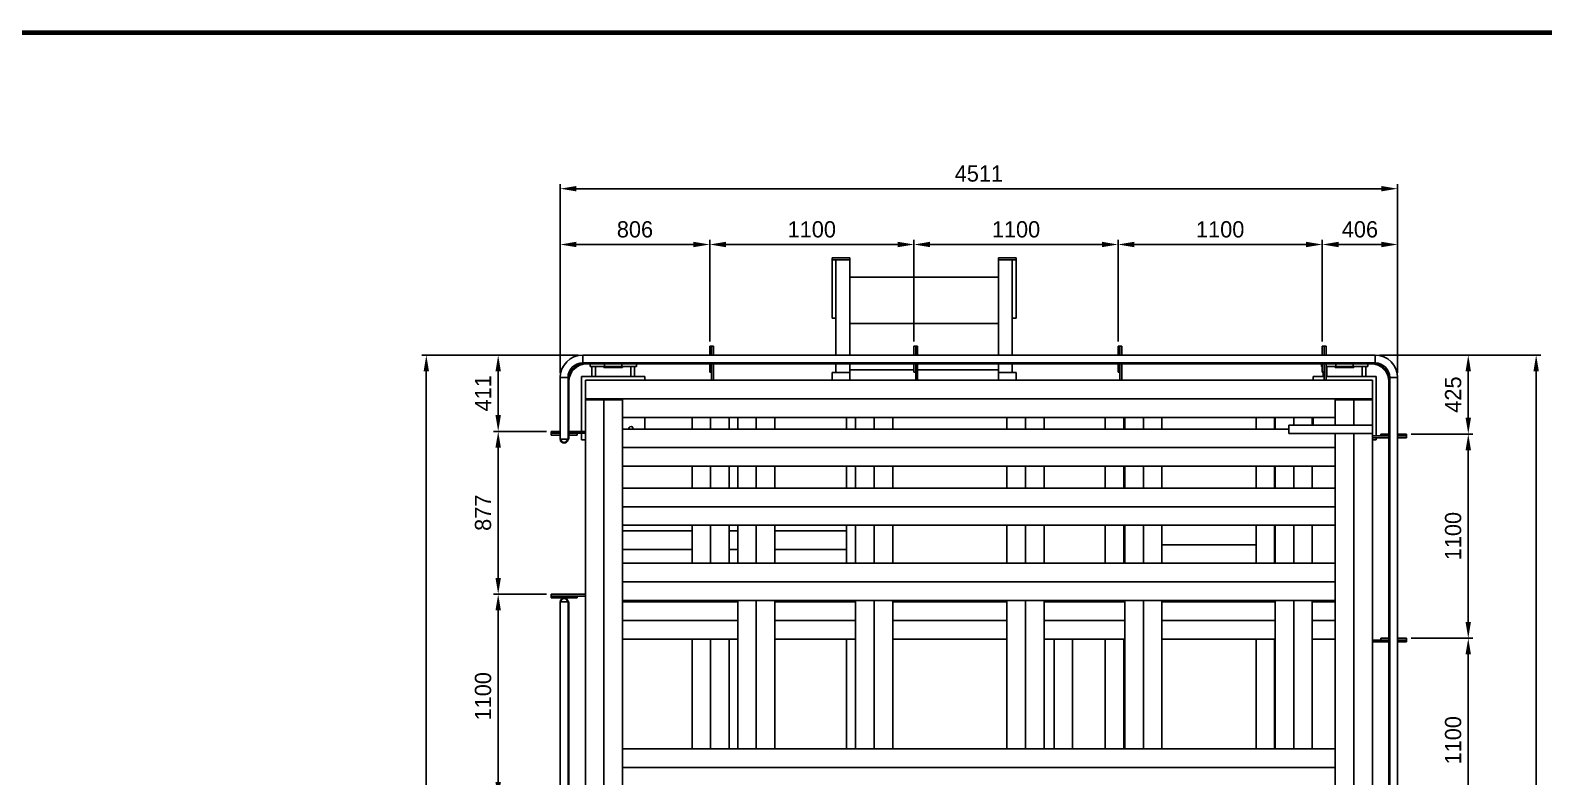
# Model space of a CAD drawing. Header units: millimetres. Extents: x 0 to 16187, y -20471 to 6290.
# Drawn here: x 1761 to 2087.1, y 2142.6 to 2303.5 of the extents above; entities that cross this region are included whole.
import ezdxf
from ezdxf.enums import TextEntityAlignment as Align

# ---------------------------------------------------------------- set-up
doc = ezdxf.new("R2010")
doc.units = ezdxf.units.MM
doc.header["$PDSIZE"] = -1
doc.layers.add('BORDER1', color=3, linetype='Continuous')
doc.layers.add('BORDER2', color=7, linetype='Continuous')
doc.styles.add('ROMANC', font='ROMANC', dxfattribs={"height": 5})
doc.styles.add('ROMANS', font='ROMANS.shx', dxfattribs={"width": 0.8})
doc.styles.add('ROMANT', font='ROMANT', dxfattribs={"height": 4})
doc.dimstyles.new('AM_ISO', dxfattribs={"dimtxt": 3.5, "dimasz": 3.5, "dimexe": 1, "dimexo": 1, "dimgap": 1.5, "dimtad": 1, "dimdsep": 46, "dimtxsty": 'Standard', "dimcen": 0, "dimclrd": 1, "dimclre": 1, "dimclrt": 1, "dimadec": 0, "dimazin": 2, "dimtp": 0.1, "dimtm": 0.1, "dimtfac": 0.71, "dimtdec": 3, "dimtmove": 0, "dimatfit": 3, "dimfxl": 1, "dimlwd": -1, "dimlwe": -1, "dimarcsym": 1})

# ---------------------------------------------------------------- blocks, each defined once
blk = doc.blocks.new('*U609')
at = {"layer": 'BORDER1', "color": 154, "true_color": 0x1859a9, "const_width": 1}
blk.add_lwpolyline([(1.81, 811), (1144, 811), (1144, 0), (0, 0), (0, 811)], close=True, dxfattribs=at)
at = {"layer": 'BORDER2', "flags": 8}
for tag, height, style, p in [('REV-A', 3.24, 'ROMANS', (986.93, 140.25)), ('RE-A', 8.06, 'ROMANT', (1084.63, 7.17))]:
    blk.add_attdef(tag, text='', height=height, dxfattribs=dict(at, style=style)).set_placement(p, align=Align.CENTER)
at = {"layer": 'BORDER2', "style": 'ROMANS', "width": 3.830216}
blk.add_attdef('DATE-A', text='', height=3.24, dxfattribs=at).set_placement((995.51, 140.25), (1008.51, 140.25), align=Align.FIT)
at = {"layer": 'BORDER2'}
for tag, height, style, p in [('DRN-A', 3.24, 'ROMANS', (1018.38, 140.25)), ('CHD-A', 3.24, 'ROMANS', (1032.35, 140.25)), ('APD-A', 3.24, 'ROMANS', (1046.64, 140.25)), ('CONS_CONT_VEND', 4.2, 'ROMANC', (1061.39, 72.83))]:
    blk.add_attdef(tag, text='', height=height, dxfattribs=dict(at, style=style)).set_placement(p, align=Align.CENTER)
at = {"layer": 'BORDER2', "style": 'ROMANS', "width": 0.8}
for tag, p, height in [('1:X', (997.23, 122.55), 3.5), ('LOC', (1042.74, 122.55), 3.5), ('PROJ_NO', (1118.64, 122.55), 3.5), ('CONS_DRG_NO', (1011, 63), 3)]:
    blk.add_attdef(tag, p, '', height=height, dxfattribs=at)
at = {"layer": 'BORDER2', "lineweight": 30, "width": 0.8, "flags": 104}
blk.add_attdef('COMMENTS-A', text='', height=2.2, dxfattribs=at).set_placement((1055.21, 142.07), align=Align.MIDDLE_LEFT)
at = {"layer": 'BORDER2', "style": 'ROMANS', "width": 0.8}
for tag, p in [('PROJECT_TITLE_1', (1061.07, 55.35)), ('PROJECT_TITLE_2', (1061.07, 49.3))]:
    blk.add_attdef(tag, text='', height=3.5, dxfattribs=at).set_placement(p, align=Align.MIDDLE)
at = {"layer": 'BORDER2', "style": 'ROMANT', "width": 0.8}
for tag, p in [('DRG_TITLE_1', (1061.07, 36.31)), ('DRG_TITLE_2', (1061.07, 28.31)), ('DRG_TITLE_3', (1061.07, 20.31))]:
    blk.add_attdef(tag, text='', height=5, dxfattribs=at).set_placement(p, align=Align.CENTER)
at = {"layer": 'BORDER2', "style": 'ROMANT'}
for tag, p in [('AR', (995, 7.17)), ('PA', (1011.74, 7.17)), ('DC', (1028.45, 7.17)), ('TS', (1120.84, 7.17))]:
    blk.add_attdef(tag, p, '', height=8.06, dxfattribs=at)
for tag, p in [('SRNO', (1074.7, 7.17)), ('SH', (1115.8, 7.18))]:
    blk.add_attdef(tag, text='', height=8.06, dxfattribs=at).set_placement(p, align=Align.RIGHT)
at = {"layer": 'BORDER2', "style": 'ROMANS', "flags": 2}
blk.add_attdef('TB_VERSION', text='', height=2, dxfattribs=at).set_placement((1, -1), align=Align.TOP_LEFT)
blk = doc.blocks.new('*D4749')
at = {"color": 1, "linetype": 'ByBlock'}
for p, q in [((1907.38, 2236.43), (1907.38, 2258.31)), ((1910.88, 2257.31), (1947.88, 2257.31)), ((1951.38, 2236.43), (1951.38, 2258.31))]:
    blk.add_line(p, q, dxfattribs=at)
at = {"color": 1}
for points in [[(1910.88, 2257.9), (1910.88, 2256.73), (1907.38, 2257.31)], [(1947.88, 2256.73), (1947.88, 2257.9), (1951.38, 2257.31)]]:
    blk.add_solid(points, dxfattribs=at)
at = {"layer": 'Defpoints', "color": 0}
for p in [(1951.38, 2257.31), (1907.38, 2235.43), (1951.38, 2235.43)]:
    blk.add_point(p, dxfattribs=at)
at = {"color": 1, "insert": (1929.38, 2260.56), "char_height": 3.5, "attachment_point": 5}
blk.add_mtext('1100', dxfattribs=at)
blk = doc.blocks.new('*D4750')
at = {"color": 1, "linetype": 'ByBlock'}
for p, q in [((1951.38, 2236.43), (1951.38, 2258.31)), ((1954.88, 2257.31), (1991.88, 2257.31)), ((1995.38, 2236.43), (1995.38, 2258.31))]:
    blk.add_line(p, q, dxfattribs=at)
at = {"color": 1}
for points in [[(1954.88, 2257.9), (1954.88, 2256.73), (1951.38, 2257.31)], [(1991.88, 2256.73), (1991.88, 2257.9), (1995.38, 2257.31)]]:
    blk.add_solid(points, dxfattribs=at)
at = {"layer": 'Defpoints', "color": 0}
for p in [(1995.38, 2257.31), (1951.38, 2235.43), (1995.38, 2235.43)]:
    blk.add_point(p, dxfattribs=at)
at = {"color": 1, "insert": (1973.38, 2260.56), "char_height": 3.5, "attachment_point": 5}
blk.add_mtext('1100', dxfattribs=at)
blk = doc.blocks.new('*D4751')
at = {"color": 1, "linetype": 'ByBlock'}
for p, q in [((1995.38, 2236.43), (1995.38, 2258.31)), ((1998.88, 2257.31), (2035.88, 2257.31)), ((2039.38, 2236.43), (2039.38, 2258.31))]:
    blk.add_line(p, q, dxfattribs=at)
at = {"color": 1}
for points in [[(1998.88, 2257.9), (1998.88, 2256.73), (1995.38, 2257.31)], [(2035.88, 2256.73), (2035.88, 2257.9), (2039.38, 2257.31)]]:
    blk.add_solid(points, dxfattribs=at)
at = {"layer": 'Defpoints', "color": 0}
for p in [(2039.38, 2257.31), (1995.38, 2235.43), (2039.38, 2235.43)]:
    blk.add_point(p, dxfattribs=at)
at = {"color": 1, "insert": (2017.38, 2260.56), "char_height": 3.5, "attachment_point": 5}
blk.add_mtext('1100', dxfattribs=at)
blk = doc.blocks.new('*D4752')
at = {"color": 1, "linetype": 'ByBlock'}
for p, q in [((2039.38, 2236.43), (2039.38, 2258.31)), ((2042.88, 2257.31), (2052.11, 2257.31)), ((2055.61, 2229.63), (2055.61, 2258.31))]:
    blk.add_line(p, q, dxfattribs=at)
at = {"color": 1}
for points in [[(2042.88, 2257.9), (2042.88, 2256.73), (2039.38, 2257.31)], [(2052.11, 2256.73), (2052.11, 2257.9), (2055.61, 2257.31)]]:
    blk.add_solid(points, dxfattribs=at)
at = {"layer": 'Defpoints', "color": 0}
for p in [(2055.61, 2257.31), (2039.38, 2235.43), (2055.61, 2228.63)]:
    blk.add_point(p, dxfattribs=at)
at = {"color": 1, "insert": (2047.49, 2260.56), "char_height": 3.5, "attachment_point": 5}
blk.add_mtext('406', dxfattribs=at)
blk = doc.blocks.new('*D4753')
at = {"color": 1, "linetype": 'ByBlock'}
for p, q in [((1875.16, 2229.63), (1875.16, 2258.31)), ((1878.66, 2257.31), (1903.88, 2257.31)), ((1907.38, 2236.43), (1907.38, 2258.31))]:
    blk.add_line(p, q, dxfattribs=at)
at = {"color": 1}
for points in [[(1878.66, 2257.9), (1878.66, 2256.73), (1875.16, 2257.31)], [(1903.88, 2256.73), (1903.88, 2257.9), (1907.38, 2257.31)]]:
    blk.add_solid(points, dxfattribs=at)
at = {"layer": 'Defpoints', "color": 0}
for p in [(1907.38, 2257.31), (1907.38, 2235.43), (1875.16, 2228.63)]:
    blk.add_point(p, dxfattribs=at)
at = {"color": 1, "insert": (1891.27, 2260.56), "char_height": 3.5, "attachment_point": 5}
blk.add_mtext('806', dxfattribs=at)
blk = doc.blocks.new('*D4754')
at = {"color": 1, "linetype": 'ByBlock'}
for p, q in [((1875.16, 2229.63), (1875.16, 2270.34)), ((2055.61, 2229.63), (2055.61, 2270.34)), ((1878.66, 2269.34), (2052.11, 2269.34))]:
    blk.add_line(p, q, dxfattribs=at)
at = {"color": 1}
for points in [[(1878.66, 2269.92), (1878.66, 2268.76), (1875.16, 2269.34)], [(2052.11, 2268.76), (2052.11, 2269.92), (2055.61, 2269.34)]]:
    blk.add_solid(points, dxfattribs=at)
at = {"layer": 'Defpoints', "color": 0}
for p in [(2055.61, 2269.34), (1875.16, 2228.63), (2055.61, 2228.63)]:
    blk.add_point(p, dxfattribs=at)
at = {"color": 1, "insert": (1965.38, 2272.59), "char_height": 3.5, "attachment_point": 5}
blk.add_mtext('4511', dxfattribs=at)
blk = doc.blocks.new('*D4755')
at = {"color": 1, "linetype": 'ByBlock'}
for p, q in [((1879, 2233.47), (1860.8, 2233.47)), ((1861.8, 2229.97), (1861.8, 2220.54)), ((1872.2, 2217.04), (1860.8, 2217.04))]:
    blk.add_line(p, q, dxfattribs=at)
at = {"color": 1}
for points in [[(1862.38, 2229.97), (1861.21, 2229.97), (1861.8, 2233.47)], [(1861.21, 2220.54), (1862.38, 2220.54), (1861.8, 2217.04)]]:
    blk.add_solid(points, dxfattribs=at)
at = {"layer": 'Defpoints', "color": 0}
for p in [(1880, 2233.47), (1861.8, 2217.04), (1873.2, 2217.04)]:
    blk.add_point(p, dxfattribs=at)
at = {"color": 1, "insert": (1858.55, 2225.26), "char_height": 3.5, "attachment_point": 5, "rotation": 90}
blk.add_mtext('411', dxfattribs=at)
blk = doc.blocks.new('*D4756')
at = {"color": 1, "linetype": 'ByBlock'}
for p, q in [((1872.2, 2217.04), (1860.8, 2217.04)), ((1861.8, 2213.54), (1861.8, 2185.45)), ((1872.2, 2181.95), (1860.8, 2181.95))]:
    blk.add_line(p, q, dxfattribs=at)
at = {"color": 1}
for points in [[(1862.38, 2213.54), (1861.21, 2213.54), (1861.8, 2217.04)], [(1861.21, 2185.45), (1862.38, 2185.45), (1861.8, 2181.95)]]:
    blk.add_solid(points, dxfattribs=at)
at = {"layer": 'Defpoints', "color": 0}
for p in [(1873.2, 2217.04), (1861.8, 2181.95), (1873.2, 2181.95)]:
    blk.add_point(p, dxfattribs=at)
at = {"color": 1, "insert": (1858.55, 2199.5), "char_height": 3.5, "attachment_point": 5, "rotation": 90}
blk.add_mtext('877', dxfattribs=at)
blk = doc.blocks.new('*D4757')
at = {"color": 1, "linetype": 'ByBlock'}
for p, q in [((1872.2, 2181.95), (1860.8, 2181.95)), ((1861.8, 2178.45), (1861.8, 2141.45)), ((1872.2, 2137.95), (1860.8, 2137.95))]:
    blk.add_line(p, q, dxfattribs=at)
at = {"color": 1}
for points in [[(1862.38, 2178.45), (1861.21, 2178.45), (1861.8, 2181.95)], [(1861.21, 2141.45), (1862.38, 2141.45), (1861.8, 2137.95)]]:
    blk.add_solid(points, dxfattribs=at)
at = {"layer": 'Defpoints', "color": 0}
for p in [(1873.2, 2181.95), (1861.8, 2137.95), (1873.2, 2137.95)]:
    blk.add_point(p, dxfattribs=at)
at = {"color": 1, "insert": (1858.55, 2159.95), "char_height": 3.5, "attachment_point": 5, "rotation": 90}
blk.add_mtext('1100', dxfattribs=at)
blk = doc.blocks.new('*D4768')
at = {"color": 1, "linetype": 'ByBlock'}
for p, q in [((1879, 2233.47), (1845.31, 2233.47)), ((1846.31, 1973.57), (1846.31, 2229.97)), ((1879, 1970.07), (1845.31, 1970.07))]:
    blk.add_line(p, q, dxfattribs=at)
at = {"color": 1}
for points in [[(1846.89, 2229.97), (1845.72, 2229.97), (1846.31, 2233.47)], [(1845.72, 1973.57), (1846.89, 1973.57), (1846.31, 1970.07)]]:
    blk.add_solid(points, dxfattribs=at)
at = {"layer": 'Defpoints', "color": 0}
for p in [(1846.31, 2233.47), (1880, 2233.47), (1880, 1970.07)]:
    blk.add_point(p, dxfattribs=at)
at = {"color": 1, "insert": (1843.06, 2101.77), "char_height": 3.5, "attachment_point": 5, "rotation": 90}
blk.add_mtext('6585', dxfattribs=at)
blk = doc.blocks.new('*D4769')
at = {"color": 1, "linetype": 'ByBlock'}
for p, q in [((2051.76, 2233.47), (2071.84, 2233.47)), ((2070.84, 2229.97), (2070.84, 2219.97)), ((2058.56, 2216.47), (2071.84, 2216.47))]:
    blk.add_line(p, q, dxfattribs=at)
at = {"color": 1}
for points in [[(2071.42, 2229.97), (2070.25, 2229.97), (2070.84, 2233.47)], [(2070.25, 2219.97), (2071.42, 2219.97), (2070.84, 2216.47)]]:
    blk.add_solid(points, dxfattribs=at)
at = {"layer": 'Defpoints', "color": 0}
for p in [(2050.76, 2233.47), (2057.56, 2216.47), (2070.84, 2216.47)]:
    blk.add_point(p, dxfattribs=at)
at = {"color": 1, "insert": (2067.59, 2224.97), "char_height": 3.5, "attachment_point": 5, "rotation": 90}
blk.add_mtext('425', dxfattribs=at)
blk = doc.blocks.new('*D4770')
at = {"color": 1, "linetype": 'ByBlock'}
for p, q in [((2058.56, 2216.47), (2071.84, 2216.47)), ((2070.84, 2212.97), (2070.84, 2175.97)), ((2058.56, 2172.47), (2071.84, 2172.47))]:
    blk.add_line(p, q, dxfattribs=at)
at = {"color": 1}
for points in [[(2071.42, 2212.97), (2070.25, 2212.97), (2070.84, 2216.47)], [(2070.25, 2175.97), (2071.42, 2175.97), (2070.84, 2172.47)]]:
    blk.add_solid(points, dxfattribs=at)
at = {"layer": 'Defpoints', "color": 0}
for p in [(2057.56, 2216.47), (2057.56, 2172.47), (2070.84, 2172.47)]:
    blk.add_point(p, dxfattribs=at)
at = {"color": 1, "insert": (2067.59, 2194.47), "char_height": 3.5, "attachment_point": 5, "rotation": 90}
blk.add_mtext('1100', dxfattribs=at)
blk = doc.blocks.new('*D4771')
at = {"color": 1, "linetype": 'ByBlock'}
for p, q in [((2058.56, 2172.47), (2071.84, 2172.47)), ((2070.84, 2168.97), (2070.84, 2131.97)), ((2058.56, 2128.47), (2071.84, 2128.47))]:
    blk.add_line(p, q, dxfattribs=at)
at = {"color": 1}
for points in [[(2071.42, 2168.97), (2070.25, 2168.97), (2070.84, 2172.47)], [(2070.25, 2131.97), (2071.42, 2131.97), (2070.84, 2128.47)]]:
    blk.add_solid(points, dxfattribs=at)
at = {"layer": 'Defpoints', "color": 0}
for p in [(2057.56, 2172.47), (2057.56, 2128.47), (2070.84, 2128.47)]:
    blk.add_point(p, dxfattribs=at)
at = {"color": 1, "insert": (2067.59, 2150.47), "char_height": 3.5, "attachment_point": 5, "rotation": 90}
blk.add_mtext('1100', dxfattribs=at)
blk = doc.blocks.new('*D4776')
at = {"color": 1, "linetype": 'ByBlock'}
for p, q in [((2051.76, 2233.47), (2086.47, 2233.47)), ((2085.47, 2229.97), (2085.47, 1973.57)), ((2051.76, 1970.07), (2086.47, 1970.07))]:
    blk.add_line(p, q, dxfattribs=at)
at = {"color": 1}
for points in [[(2086.05, 2229.97), (2084.88, 2229.97), (2085.47, 2233.47)], [(2084.88, 1973.57), (2086.05, 1973.57), (2085.47, 1970.07)]]:
    blk.add_solid(points, dxfattribs=at)
at = {"layer": 'Defpoints', "color": 0}
for p in [(2050.76, 2233.47), (2050.76, 1970.07), (2085.47, 1970.07)]:
    blk.add_point(p, dxfattribs=at)
at = {"color": 1, "insert": (2082.22, 2101.77), "char_height": 3.5, "attachment_point": 5, "rotation": 90}
blk.add_mtext('6585', dxfattribs=at)

msp = doc.modelspace()

# ---------------------------------------------------------------- linework, layer by layer
at = {"color": 7, "linetype": 'Continuous', "lineweight": 25}
for p, q in [((1937.58237, 2254.42196), (1933.78237, 2254.42196)), ((1933.78237, 2254.42196), (1933.78237, 2254.02196)), ((1933.78237, 2254.02196), (1937.58237, 2254.02196)), ((1933.78237, 2254.02196), (1933.78237, 2241.42196)), ((1934.58237, 2254.02196), (1934.58237, 2233.47396)), ((1937.58237, 2254.02196), (1937.58237, 2254.42196)), ((1937.58237, 2254.02196), (1937.58237, 2233.47396)), ((1969.58237, 2254.42196), (1969.58237, 2254.02196)), ((1973.38237, 2254.42196), (1969.58237, 2254.42196)), ((1969.58237, 2254.02196), (1973.38237, 2254.02196)), ((1969.58237, 2233.47396), (1969.58237, 2254.02196)), ((1972.58237, 2233.47396), (1972.58237, 2254.02196)), ((1973.38237, 2254.02196), (1973.38237, 2254.42196)), ((1973.38237, 2254.02196), (1973.38237, 2241.42196)), ((1969.58237, 2250.28053), (1937.58237, 2250.28053)), ((1933.78237, 2241.42196), (1934.58237, 2241.42196)), ((1972.58237, 2241.42196), (1973.38237, 2241.42196)), ((1969.58237, 2240.28053), (1937.58237, 2240.28053)), ((1907.78237, 2235.42996), (1907.38237, 2235.42996)), ((1907.38237, 2235.42996), (1907.38237, 2233.47396)), ((1907.78237, 2235.42996), (1907.78237, 2233.47396)), ((1908.18237, 2235.42996), (1907.78237, 2235.42996)), ((1908.18237, 2235.42996), (1908.18237, 2233.47396)), ((1951.78237, 2235.42996), (1951.38237, 2235.42996)), ((1951.38237, 2235.42996), (1951.38237, 2233.47396)), ((1951.78237, 2235.42996), (1951.78237, 2233.47396)), ((1952.18237, 2235.42996), (1951.78237, 2235.42996)), ((1952.18237, 2235.42996), (1952.18237, 2233.47396)), ((1995.78237, 2235.42996), (1995.38237, 2235.42996)), ((1995.38237, 2235.42996), (1995.38237, 2233.47396)), ((1995.78237, 2235.42996), (1995.78237, 2233.47396)), ((1996.18237, 2235.42996), (1995.78237, 2235.42996)), ((1996.18237, 2235.42996), (1996.18237, 2233.47396)), ((2039.78237, 2235.42996), (2039.38237, 2235.42996)), ((2039.38237, 2235.42996), (2039.38237, 2233.47396)), ((2039.78237, 2235.42996), (2039.78237, 2233.47396)), ((2040.18237, 2235.42996), (2039.78237, 2235.42996)), ((2040.18237, 2235.42996), (2040.18237, 2233.47396)), ((2050.76237, 2233.47396), (1880.00237, 2233.47396)), ((1880.00237, 2233.47396), (1880.00237, 2232.62996)), ((1880.00237, 2232.62996), (1880.00237, 2231.78596)), ((1880.00237, 2231.78596), (2050.76237, 2231.78596)), ((1880.84637, 2231.58596), (2049.91837, 2231.58596)), ((1881.58237, 2231.02196), (1881.58237, 2231.58596)), ((1884.72195, 2231.02196), (1881.58237, 2231.02196)), ((1881.98237, 2231.02196), (1881.98237, 2228.84996)), ((1882.78237, 2231.02196), (1882.78237, 2228.84996)), ((1884.58237, 2231.02196), (1884.58237, 2230.78196)), ((1888.58237, 2230.78196), (1884.58237, 2230.78196)), ((1884.72195, 2231.02196), (1884.72195, 2231.58596)), ((1888.44279, 2231.02196), (1884.72195, 2231.02196)), ((1888.44279, 2231.02196), (1888.44279, 2231.58596)), ((1891.58237, 2231.02196), (1888.44279, 2231.02196)), ((1888.58237, 2230.78196), (1888.58237, 2231.02196)), ((1890.38237, 2231.02196), (1890.38237, 2228.84996)), ((1891.18237, 2231.02196), (1891.18237, 2228.84996)), ((1891.58237, 2231.02196), (1891.58237, 2231.58596)), ((1907.38237, 2231.58596), (1907.38237, 2229.82996)), ((1907.78237, 2231.58596), (1907.78237, 2229.82996)), ((1907.78237, 2231.58596), (1907.78237, 2228.04996)), ((1908.18237, 2231.58596), (1908.18237, 2228.04996)), ((1934.58237, 2231.58596), (1934.58237, 2229.70397)), ((1937.58237, 2231.58596), (1937.58237, 2229.70397)), ((1951.38237, 2231.58596), (1951.38237, 2229.82996)), ((1951.78237, 2231.58596), (1951.78237, 2229.82996)), ((1951.78237, 2231.58596), (1951.78237, 2228.04996)), ((1952.18237, 2231.58596), (1952.18237, 2228.04996)), ((1969.58237, 2229.70397), (1969.58237, 2231.58596)), ((1972.58237, 2229.70397), (1972.58237, 2231.58596)), ((1995.38237, 2231.58596), (1995.38237, 2229.82996)), ((1995.78237, 2231.58596), (1995.78237, 2229.82996)), ((1995.78237, 2231.58596), (1995.78237, 2228.04996)), ((1996.18237, 2231.58596), (1996.18237, 2228.04996)), ((2039.18237, 2231.02196), (2039.18237, 2231.58596)), ((2039.38237, 2231.02196), (2039.18237, 2231.02196)), ((2039.38237, 2231.58596), (2039.38237, 2229.82996)), ((2039.78237, 2231.58596), (2039.78237, 2229.82996)), ((2039.78237, 2231.58596), (2039.78237, 2228.04996)), ((2040.18237, 2231.58596), (2040.18237, 2228.04996)), ((2042.32195, 2231.02196), (2040.18237, 2231.02196)), ((2040.38237, 2231.02196), (2040.38237, 2228.84996)), ((2042.18237, 2231.02196), (2042.18237, 2230.78196)), ((2046.18237, 2230.78196), (2042.18237, 2230.78196)), ((2042.32195, 2231.02196), (2042.32195, 2231.58596)), ((2046.04279, 2231.02196), (2042.32195, 2231.02196)), ((2046.04279, 2231.02196), (2046.04279, 2231.58596)), ((2049.18237, 2231.02196), (2046.04279, 2231.02196)), ((2046.18237, 2230.78196), (2046.18237, 2231.02196)), ((2047.98237, 2231.02196), (2047.98237, 2228.84996)), ((2048.78237, 2231.02196), (2048.78237, 2228.84996)), ((2049.18237, 2231.02196), (2049.18237, 2231.58596)), ((2050.76237, 2233.47396), (2050.76237, 2232.62996)), ((2050.76237, 2232.62996), (2050.76237, 2231.78596)), ((1875.15837, 2228.62996), (1875.15837, 2215.37396)), ((1875.15837, 2228.62996), (1876.00237, 2228.62996)), ((1876.00237, 2228.62996), (1876.84637, 2228.62996)), ((1876.84637, 2215.37396), (1876.84637, 2228.62996)), ((1877.04637, 2215.37396), (1877.04637, 2227.78596)), ((1879.78237, 2217.03936), (1879.78237, 2228.84996)), ((1879.78237, 2228.84996), (1893.38237, 2228.84996)), ((1880.58237, 2228.04996), (1880.58237, 2224.04996)), ((2050.18237, 2228.04996), (1880.58237, 2228.04996)), ((1893.38237, 2228.84996), (1893.38237, 2228.04996)), ((1907.78237, 2229.82996), (1907.38237, 2229.82996)), ((1937.58237, 2229.70397), (1933.78237, 2229.70397)), ((1933.78237, 2228.10397), (1933.78237, 2229.70397)), ((1937.58237, 2228.10397), (1933.78237, 2228.10397)), ((1937.24237, 2228.10397), (1937.24237, 2228.04996)), ((1951.38237, 2230.28053), (1937.58237, 2230.28053)), ((1937.58237, 2228.10397), (1937.58237, 2229.70397)), ((1937.58237, 2228.10397), (1937.58237, 2228.04996)), ((1951.78237, 2229.82996), (1951.38237, 2229.82996)), ((1969.58237, 2230.28053), (1952.18237, 2230.28053)), ((1969.58237, 2228.10397), (1969.58237, 2229.70397)), ((1973.38237, 2229.70397), (1969.58237, 2229.70397)), ((1973.38237, 2228.10397), (1969.58237, 2228.10397)), ((1969.58237, 2228.04996), (1969.58237, 2228.10397)), ((1969.92237, 2228.04996), (1969.92237, 2228.10397)), ((1973.38237, 2228.10397), (1973.38237, 2229.70397)), ((1995.78237, 2229.82996), (1995.38237, 2229.82996)), ((2037.38237, 2228.04996), (2037.38237, 2228.84996)), ((2037.38237, 2228.84996), (2039.78237, 2228.84996)), ((2039.78237, 2229.82996), (2039.38237, 2229.82996)), ((2039.58237, 2229.82996), (2039.58237, 2228.84996)), ((2040.18237, 2228.84996), (2050.98237, 2228.84996)), ((2050.18237, 2228.04996), (2050.18237, 2224.04996)), ((2050.98237, 2228.84996), (2050.98237, 2216.06996)), ((2053.71837, 2227.78596), (2053.71837, 1975.75396)), ((2053.91837, 2228.62996), (2053.91837, 1974.90996)), ((2054.76237, 2228.62996), (2053.91837, 2228.62996)), ((2055.60637, 2228.62996), (2054.76237, 2228.62996)), ((2055.60637, 1974.90996), (2055.60637, 2228.62996)), ((2050.18237, 2224.04996), (1880.58237, 2224.04996)), ((1880.58237, 2224.04996), (1880.58237, 2223.86996)), ((1880.58237, 2223.86996), (1888.58237, 2223.86996)), ((1884.58237, 2223.86996), (1880.58237, 2223.86996)), ((1880.58237, 1979.66996), (1880.58237, 2223.86996)), ((1884.58237, 1979.66996), (1884.58237, 2223.86996)), ((1888.58237, 2223.86996), (1884.58237, 2223.86996)), ((1888.58237, 2223.86996), (1888.58237, 2220.04996)), ((1888.58237, 1979.66996), (1888.58237, 2223.86996)), ((2042.18237, 2223.86996), (2042.18237, 2220.04996)), ((2050.18237, 2223.86996), (2042.18237, 2223.86996)), ((2046.18237, 2223.86996), (2042.18237, 2223.86996)), ((2042.18237, 2218.40996), (2042.18237, 2223.86996)), ((2050.18237, 2223.86996), (2046.18237, 2223.86996)), ((2046.18237, 2218.40996), (2046.18237, 2223.86996)), ((2050.18237, 2223.86996), (2050.18237, 2224.04996)), ((2050.18237, 2218.40996), (2050.18237, 2223.86996)), ((2042.18237, 2220.04996), (1888.58237, 2220.04996)), ((1893.38237, 2220.04996), (1893.38237, 2217.52996)), ((1903.58237, 2217.52996), (1903.58237, 2220.04996)), ((1907.58237, 2217.52996), (1907.58237, 2220.04996)), ((1911.58237, 2217.52996), (1911.58237, 2220.04996)), ((1913.42237, 2217.52996), (1913.42237, 2220.04996)), ((1917.42237, 2220.04996), (1913.42237, 2220.04996)), ((1921.42237, 2220.04996), (1917.42237, 2220.04996)), ((1917.42237, 2217.52996), (1917.42237, 2220.04996)), ((1921.42237, 2217.52996), (1921.42237, 2220.04996)), ((1936.86237, 2217.52996), (1936.86237, 2220.04996)), ((1938.82237, 2217.52996), (1938.82237, 2220.04996)), ((1942.82237, 2220.04996), (1938.82237, 2220.04996)), ((1946.82237, 2220.04996), (1942.82237, 2220.04996)), ((1942.82237, 2217.52996), (1942.82237, 2220.04996)), ((1946.82237, 2217.52996), (1946.82237, 2220.04996)), ((1971.42237, 2217.52996), (1971.42237, 2220.04996)), ((1975.42237, 2220.04996), (1971.42237, 2220.04996)), ((1979.42237, 2220.04996), (1975.42237, 2220.04996)), ((1975.42237, 2217.52996), (1975.42237, 2220.04996)), ((1979.42237, 2217.52996), (1979.42237, 2220.04996)), ((1992.62237, 2217.52996), (1992.62237, 2220.04996)), ((1996.62237, 2217.52996), (1996.62237, 2220.04996)), ((2000.82237, 2220.04996), (1996.82237, 2220.04996)), ((1996.82237, 2217.52996), (1996.82237, 2220.04996)), ((2004.82237, 2220.04996), (2000.82237, 2220.04996)), ((2000.82237, 2217.52996), (2000.82237, 2220.04996)), ((2004.82237, 2217.52996), (2004.82237, 2220.04996)), ((2025.10237, 2217.52996), (2025.10237, 2220.04996)), ((2029.10237, 2217.52996), (2029.10237, 2220.04996)), ((2029.22237, 2217.52996), (2029.22237, 2220.04996)), ((2033.22237, 2220.04996), (2029.22237, 2220.04996)), ((2032.18237, 2216.60996), (2032.18237, 2218.40996)), ((2032.18237, 2218.40996), (2050.18237, 2218.40996)), ((2037.22237, 2220.04996), (2033.22237, 2220.04996)), ((2033.22237, 2218.40996), (2033.22237, 2220.04996)), ((2037.22237, 2218.40996), (2037.22237, 2220.04996)), ((2037.38237, 2218.40996), (2037.38237, 2220.04996)), ((2050.18237, 2216.60996), (2050.18237, 2218.40996)), ((1873.20237, 2217.03936), (1873.20237, 2216.63936)), ((1873.20237, 2217.03936), (1875.15837, 2217.03936)), ((1873.20237, 2216.63936), (1875.15837, 2216.63936)), ((1873.20237, 2216.63936), (1873.20237, 2216.23936)), ((1873.20237, 2216.23936), (1875.15837, 2216.23936)), ((1875.15837, 2215.37396), (1876.00237, 2215.37396)), ((1876.00237, 2215.37396), (1876.84637, 2215.37396)), ((1876.84637, 2215.37396), (1877.04637, 2215.37396)), ((1877.04637, 2217.03936), (1880.58237, 2217.03936)), ((1877.04637, 2216.63936), (1878.80237, 2216.63936)), ((1877.04637, 2216.63936), (1880.58237, 2216.63936)), ((1877.04637, 2216.23936), (1878.80237, 2216.23936)), ((1878.80237, 2216.63936), (1878.80237, 2216.23936)), ((1879.78237, 2215.24996), (1879.78237, 2216.63936)), ((1880.58237, 2215.24996), (1879.78237, 2215.24996)), ((1888.58237, 2213.52996), (1888.58237, 2217.52996)), ((1888.58237, 2217.52996), (2032.18237, 2217.52996)), ((1913.42237, 2217.52996), (1917.42237, 2217.52996)), ((1917.42237, 2217.52996), (1921.42237, 2217.52996)), ((1938.82237, 2217.52996), (1942.82237, 2217.52996)), ((1942.82237, 2217.52996), (1946.82237, 2217.52996)), ((1971.42237, 2217.52996), (1975.42237, 2217.52996)), ((1975.42237, 2217.52996), (1979.42237, 2217.52996)), ((1996.82237, 2217.52996), (2000.82237, 2217.52996)), ((2000.82237, 2217.52996), (2004.82237, 2217.52996)), ((2029.22237, 2217.52996), (2032.18237, 2217.52996)), ((2032.18237, 2216.60996), (2050.18237, 2216.60996)), ((2042.18237, 2213.52996), (2042.18237, 2216.60996)), ((2042.18237, 1979.66996), (2042.18237, 2216.60996)), ((2046.18237, 1979.66996), (2046.18237, 2216.60996)), ((2050.18237, 1979.66996), (2050.18237, 2216.60996)), ((2053.71837, 2216.06996), (2050.18237, 2216.06996)), ((2053.71837, 2215.66996), (2050.18237, 2215.66996)), ((2050.98237, 2215.24996), (2050.18237, 2215.24996)), ((2050.98237, 2215.66996), (2050.98237, 2215.24996)), ((2053.71837, 2216.46996), (2051.96237, 2216.46996)), ((2051.96237, 2216.06996), (2051.96237, 2216.46996)), ((2053.71837, 2216.06996), (2051.96237, 2216.06996)), ((2057.56237, 2216.46996), (2055.60637, 2216.46996)), ((2057.56237, 2216.06996), (2055.60637, 2216.06996)), ((2057.56237, 2215.66996), (2055.60637, 2215.66996)), ((2057.56237, 2216.06996), (2057.56237, 2216.46996)), ((2057.56237, 2215.66996), (2057.56237, 2216.06996)), ((1888.58237, 2213.52996), (2042.18237, 2213.52996)), ((1888.58237, 2209.52996), (1888.58237, 2213.52996)), ((2042.18237, 2209.52996), (2042.18237, 2213.52996)), ((1888.58237, 2209.52996), (2042.18237, 2209.52996)), ((1903.58237, 2204.80996), (1903.58237, 2209.52996)), ((1907.58237, 2204.80996), (1907.58237, 2209.52996)), ((1911.58237, 2204.80996), (1911.58237, 2209.52996)), ((1913.42237, 2209.52996), (1917.42237, 2209.52996)), ((1913.42237, 2204.80996), (1913.42237, 2209.52996)), ((1917.42237, 2209.52996), (1921.42237, 2209.52996)), ((1917.42237, 2204.80996), (1917.42237, 2209.52996)), ((1921.42237, 2204.80996), (1921.42237, 2209.52996)), ((1936.86237, 2204.80996), (1936.86237, 2209.52996)), ((1938.82237, 2204.80996), (1938.82237, 2209.52996)), ((1938.82237, 2209.52996), (1942.82237, 2209.52996)), ((1942.82237, 2209.52996), (1946.82237, 2209.52996)), ((1942.82237, 2204.80996), (1942.82237, 2209.52996)), ((1946.82237, 2204.80996), (1946.82237, 2209.52996)), ((1971.42237, 2209.52996), (1975.42237, 2209.52996)), ((1971.42237, 2204.80996), (1971.42237, 2209.52996)), ((1975.42237, 2209.52996), (1979.42237, 2209.52996)), ((1975.42237, 2204.80996), (1975.42237, 2209.52996)), ((1979.42237, 2204.80996), (1979.42237, 2209.52996)), ((1992.62237, 2204.80996), (1992.62237, 2209.52996)), ((1996.62237, 2204.80996), (1996.62237, 2209.52996)), ((1996.82237, 2209.52996), (2000.82237, 2209.52996)), ((1996.82237, 2204.80996), (1996.82237, 2209.52996)), ((2000.82237, 2209.52996), (2004.82237, 2209.52996)), ((2000.82237, 2204.80996), (2000.82237, 2209.52996)), ((2004.82237, 2204.80996), (2004.82237, 2209.52996)), ((2025.10237, 2204.80996), (2025.10237, 2209.52996)), ((2029.10237, 2204.80996), (2029.10237, 2209.52996)), ((2029.22237, 2209.52996), (2033.22237, 2209.52996)), ((2029.22237, 2204.80996), (2029.22237, 2209.52996)), ((2033.22237, 2209.52996), (2037.22237, 2209.52996)), ((2033.22237, 2204.80996), (2033.22237, 2209.52996)), ((2037.22237, 2204.80996), (2037.22237, 2209.52996)), ((1888.58237, 2200.80996), (1888.58237, 2204.80996)), ((1888.58237, 2204.80996), (2042.18237, 2204.80996)), ((1913.42237, 2204.80996), (1917.42237, 2204.80996)), ((1917.42237, 2204.80996), (1921.42237, 2204.80996)), ((1938.82237, 2204.80996), (1942.82237, 2204.80996)), ((1942.82237, 2204.80996), (1946.82237, 2204.80996)), ((1971.42237, 2204.80996), (1975.42237, 2204.80996)), ((1975.42237, 2204.80996), (1979.42237, 2204.80996)), ((1996.82237, 2204.80996), (2000.82237, 2204.80996)), ((2000.82237, 2204.80996), (2004.82237, 2204.80996)), ((2029.22237, 2204.80996), (2033.22237, 2204.80996)), ((2033.22237, 2204.80996), (2037.22237, 2204.80996)), ((2042.18237, 2200.80996), (2042.18237, 2204.80996)), ((1888.58237, 2200.80996), (2042.18237, 2200.80996)), ((1888.58237, 2196.80996), (1888.58237, 2200.80996)), ((2042.18237, 2196.80996), (2042.18237, 2200.80996)), ((1888.58237, 2196.80996), (2042.18237, 2196.80996)), ((1888.58237, 2195.56996), (1903.58237, 2195.56996)), ((1903.58237, 2188.60996), (1903.58237, 2196.80996)), ((1903.58237, 2191.56996), (1903.58237, 2195.56996)), ((1907.58237, 2188.60996), (1907.58237, 2196.80996)), ((1911.58237, 2188.60996), (1911.58237, 2196.80996)), ((1911.58237, 2195.56996), (1913.42237, 2195.56996)), ((1911.58237, 2191.56996), (1911.58237, 2195.56996)), ((1913.42237, 2196.80996), (1917.42237, 2196.80996)), ((1913.42237, 2188.60996), (1913.42237, 2196.80996)), ((1917.42237, 2196.80996), (1921.42237, 2196.80996)), ((1917.42237, 2188.60996), (1917.42237, 2196.80996)), ((1921.42237, 2188.60996), (1921.42237, 2196.80996)), ((1921.42237, 2195.56996), (1936.86237, 2195.56996)), ((1936.86237, 2188.60996), (1936.86237, 2196.80996)), ((1936.86237, 2191.56996), (1936.86237, 2195.56996)), ((1938.82237, 2188.60996), (1938.82237, 2196.80996)), ((1938.82237, 2196.80996), (1942.82237, 2196.80996)), ((1942.82237, 2196.80996), (1946.82237, 2196.80996)), ((1942.82237, 2188.60996), (1942.82237, 2196.80996)), ((1946.82237, 2188.60996), (1946.82237, 2196.80996)), ((1971.42237, 2188.60996), (1971.42237, 2196.80996)), ((1971.42237, 2196.80996), (1975.42237, 2196.80996)), ((1975.42237, 2196.80996), (1979.42237, 2196.80996)), ((1975.42237, 2188.60996), (1975.42237, 2196.80996)), ((1979.42237, 2188.60996), (1979.42237, 2196.80996)), ((1992.62237, 2188.60996), (1992.62237, 2196.80996)), ((1996.62237, 2188.60996), (1996.62237, 2196.80996)), ((1996.82237, 2196.80996), (2000.82237, 2196.80996)), ((1996.82237, 2188.60996), (1996.82237, 2196.80996)), ((2000.82237, 2196.80996), (2004.82237, 2196.80996)), ((2000.82237, 2188.60996), (2000.82237, 2196.80996)), ((2004.82237, 2188.60996), (2004.82237, 2196.80996)), ((2025.10237, 2188.60996), (2025.10237, 2196.80996)), ((2029.10237, 2188.60996), (2029.10237, 2196.80996)), ((2029.22237, 2196.80996), (2033.22237, 2196.80996)), ((2029.22237, 2188.60996), (2029.22237, 2196.80996)), ((2033.22237, 2196.80996), (2037.22237, 2196.80996)), ((2033.22237, 2188.60996), (2033.22237, 2196.80996)), ((2037.22237, 2188.60996), (2037.22237, 2196.80996)), ((2004.82237, 2192.60996), (2025.10237, 2192.60996)), ((2025.10237, 2188.60996), (2025.10237, 2192.60996)), ((1888.58237, 2191.56996), (1903.58237, 2191.56996)), ((1888.58237, 2188.60996), (2042.18237, 2188.60996)), ((1888.58237, 2184.60996), (1888.58237, 2188.60996)), ((1903.58237, 2188.60996), (1903.58237, 2191.56996)), ((1911.58237, 2191.56996), (1913.42237, 2191.56996)), ((1911.58237, 2188.60996), (1911.58237, 2191.56996)), ((1913.42237, 2188.60996), (1917.42237, 2188.60996)), ((1917.42237, 2188.60996), (1921.42237, 2188.60996)), ((1921.42237, 2191.56996), (1936.86237, 2191.56996)), ((1936.86237, 2188.60996), (1936.86237, 2191.56996)), ((1938.82237, 2188.60996), (1942.82237, 2188.60996)), ((1942.82237, 2188.60996), (1946.82237, 2188.60996)), ((1971.42237, 2188.60996), (1975.42237, 2188.60996)), ((1975.42237, 2188.60996), (1979.42237, 2188.60996)), ((1996.82237, 2188.60996), (2000.82237, 2188.60996)), ((2000.82237, 2188.60996), (2004.82237, 2188.60996)), ((2029.22237, 2188.60996), (2033.22237, 2188.60996)), ((2033.22237, 2188.60996), (2037.22237, 2188.60996)), ((2042.18237, 2184.60996), (2042.18237, 2188.60996)), ((1873.20237, 2181.95136), (1873.20237, 2181.55136)), ((1873.20237, 2181.95136), (1880.58237, 2181.95136)), ((1888.58237, 2184.60996), (2042.18237, 2184.60996)), ((1888.58237, 2180.60996), (1888.58237, 2184.60996)), ((2042.18237, 2180.60996), (2042.18237, 2184.60996)), ((1873.20237, 2181.55136), (1878.80237, 2181.55136)), ((1873.20237, 2181.55136), (1873.20237, 2181.15136)), ((1873.20237, 2181.55136), (1880.58237, 2181.55136)), ((1873.20237, 2181.15136), (1878.80237, 2181.15136)), ((1875.15837, 2180.28596), (1875.15837, 1974.90996)), ((1875.15837, 2180.28596), (1876.00237, 2180.28596)), ((1876.00237, 2180.28596), (1876.84637, 2180.28596)), ((1876.84637, 1974.90996), (1876.84637, 2180.28596)), ((1877.04637, 2180.28596), (1876.84637, 2180.28596)), ((1877.04637, 1975.75396), (1877.04637, 2180.28596)), ((1878.80237, 2181.55136), (1878.80237, 2181.15136)), ((1888.58237, 2180.60996), (2042.18237, 2180.60996)), ((1888.58237, 2180.28996), (1913.42237, 2180.28996)), ((1903.58237, 2180.28996), (1903.58237, 2180.60996)), ((1903.58237, 2180.28996), (1907.58237, 2180.28996)), ((1907.58237, 2180.28996), (1907.58237, 2180.60996)), ((1907.58237, 2180.28996), (1911.58237, 2180.28996)), ((1911.58237, 2180.28996), (1911.58237, 2180.60996)), ((1913.42237, 2180.60996), (1917.42237, 2180.60996)), ((1913.42237, 2148.60996), (1913.42237, 2180.60996)), ((1917.42237, 2148.60996), (1917.42237, 2180.60996)), ((1917.42237, 2180.60996), (1921.42237, 2180.60996)), ((1921.42237, 2148.60996), (1921.42237, 2180.60996)), ((1921.42237, 2180.28996), (1938.82237, 2180.28996)), ((1936.86237, 2180.28996), (1936.86237, 2180.60996)), ((1936.86237, 2180.28996), (1938.82237, 2180.28996)), ((1938.82237, 2180.60996), (1942.82237, 2180.60996)), ((1938.82237, 2148.60996), (1938.82237, 2180.60996)), ((1942.82237, 2148.60996), (1942.82237, 2180.60996)), ((1942.82237, 2180.60996), (1946.82237, 2180.60996)), ((1946.82237, 2148.60996), (1946.82237, 2180.60996)), ((1946.82237, 2180.28996), (1971.42237, 2180.28996)), ((1971.42237, 2180.60996), (1975.42237, 2180.60996)), ((1971.42237, 2148.60996), (1971.42237, 2180.60996)), ((1975.42237, 2180.60996), (1979.42237, 2180.60996)), ((1975.42237, 2148.60996), (1975.42237, 2180.60996)), ((1979.42237, 2148.60996), (1979.42237, 2180.60996)), ((1979.42237, 2180.28996), (1996.82237, 2180.28996)), ((1992.62237, 2180.28996), (1992.62237, 2180.60996)), ((1992.62237, 2180.28996), (1996.62237, 2180.28996)), ((1996.62237, 2180.28996), (1996.62237, 2180.60996)), ((1996.62237, 2180.28996), (1996.82237, 2180.28996)), ((1996.82237, 2148.60996), (1996.82237, 2180.60996)), ((1996.82237, 2180.60996), (2000.82237, 2180.60996)), ((2000.82237, 2180.60996), (2004.82237, 2180.60996)), ((2000.82237, 2148.60996), (2000.82237, 2180.60996)), ((2004.82237, 2148.60996), (2004.82237, 2180.60996)), ((2004.82237, 2180.28996), (2029.22237, 2180.28996)), ((2025.10237, 2180.28996), (2025.10237, 2180.60996)), ((2025.10237, 2180.28996), (2029.10237, 2180.28996)), ((2029.10237, 2180.28996), (2029.10237, 2180.60996)), ((2029.10237, 2180.28996), (2029.22237, 2180.28996)), ((2029.22237, 2180.60996), (2033.22237, 2180.60996)), ((2029.22237, 2148.60996), (2029.22237, 2180.60996)), ((2033.22237, 2180.60996), (2037.22237, 2180.60996)), ((2033.22237, 2148.60996), (2033.22237, 2180.60996)), ((2037.22237, 2148.60996), (2037.22237, 2180.60996)), ((2037.22237, 2180.28996), (2042.18237, 2180.28996)), ((1888.58237, 2176.28996), (1913.42237, 2176.28996)), ((1921.42237, 2176.28996), (1938.82237, 2176.28996)), ((1946.82237, 2176.28996), (1971.42237, 2176.28996)), ((1979.42237, 2176.28996), (1996.82237, 2176.28996)), ((2004.82237, 2176.28996), (2029.22237, 2176.28996)), ((2037.22237, 2176.28996), (2042.18237, 2176.28996)), ((1888.58237, 2172.28996), (1913.42237, 2172.28996)), ((1903.58237, 2172.28996), (1907.58237, 2172.28996)), ((1903.58237, 2148.60996), (1903.58237, 2172.28996)), ((1907.58237, 2172.28996), (1911.58237, 2172.28996)), ((1907.58237, 2148.60996), (1907.58237, 2172.28996)), ((1911.58237, 2148.60996), (1911.58237, 2172.28996)), ((1921.42237, 2172.28996), (1938.82237, 2172.28996)), ((1936.86237, 2148.60996), (1936.86237, 2172.28996)), ((1936.86237, 2172.28996), (1938.82237, 2172.28996)), ((1946.82237, 2172.28996), (1971.42237, 2172.28996)), ((1979.42237, 2172.28996), (1981.58237, 2172.28996)), ((1979.42237, 2172.28996), (1996.82237, 2172.28996)), ((1981.58237, 2172.28996), (1985.58237, 2172.28996)), ((1981.58237, 2148.60996), (1981.58237, 2172.28996)), ((1985.58237, 2148.60996), (1985.58237, 2172.28996)), ((1992.62237, 2148.60996), (1992.62237, 2172.28996)), ((1992.62237, 2172.28996), (1996.62237, 2172.28996)), ((1996.62237, 2172.28996), (1996.82237, 2172.28996)), ((1996.62237, 2148.60996), (1996.62237, 2172.28996)), ((2004.82237, 2172.28996), (2029.22237, 2172.28996)), ((2025.10237, 2148.60996), (2025.10237, 2172.28996)), ((2025.10237, 2172.28996), (2029.10237, 2172.28996)), ((2029.10237, 2172.28996), (2029.22237, 2172.28996)), ((2029.10237, 2148.60996), (2029.10237, 2172.28996)), ((2037.22237, 2172.28996), (2042.18237, 2172.28996)), ((2053.71837, 2172.06996), (2050.18237, 2172.06996)), ((2051.96237, 2172.06996), (2051.96237, 2172.46996)), ((2053.71837, 2172.46996), (2051.96237, 2172.46996)), ((2053.71837, 2172.06996), (2051.96237, 2172.06996)), ((2057.56237, 2172.46996), (2055.60637, 2172.46996)), ((2057.56237, 2172.06996), (2055.60637, 2172.06996)), ((2057.56237, 2172.06996), (2057.56237, 2172.46996)), ((2057.56237, 2171.66996), (2057.56237, 2172.06996)), ((2053.71837, 2171.66996), (2050.18237, 2171.66996)), ((2057.56237, 2171.66996), (2055.60637, 2171.66996)), ((1888.58237, 2148.60996), (2042.18237, 2148.60996)), ((1888.58237, 2144.60996), (1888.58237, 2148.60996)), ((1913.42237, 2148.60996), (1917.42237, 2148.60996)), ((1917.42237, 2148.60996), (1921.42237, 2148.60996)), ((1938.82237, 2148.60996), (1942.82237, 2148.60996)), ((1942.82237, 2148.60996), (1946.82237, 2148.60996)), ((1971.42237, 2148.60996), (1975.42237, 2148.60996)), ((1975.42237, 2148.60996), (1979.42237, 2148.60996)), ((1996.82237, 2148.60996), (2000.82237, 2148.60996)), ((2000.82237, 2148.60996), (2004.82237, 2148.60996)), ((2029.22237, 2148.60996), (2033.22237, 2148.60996)), ((2033.22237, 2148.60996), (2037.22237, 2148.60996)), ((2042.18237, 2144.60996), (2042.18237, 2148.60996)), ((1888.58237, 2144.60996), (2042.18237, 2144.60996)), ((1888.58237, 2140.60996), (1888.58237, 2144.60996)), ((2042.18237, 2140.60996), (2042.18237, 2144.60996))]:
    msp.add_line(p, q, dxfattribs=at)
at = {"color": 7, "linetype": 'Continuous', "lineweight": 25, "flags": 128}
msp.add_lwpolyline([(1889.95905, 2217.52996), (1889.94944, 2217.5714), (1889.94237, 2217.64996)], dxfattribs=at)
at = {"color": 7, "linetype": 'Continuous', "lineweight": 25}
for centre, radius, start, end in [((1880.00237, 2228.62996), 4.844, 90, 180), ((1880.00237, 2228.62996), 3.156, 90, 180), ((1880.84637, 2227.78596), 4, 90, 180), ((1880.84637, 2227.78596), 3.8, 90, 180), ((2049.91837, 2227.78596), 4, 0, 90), ((2049.91837, 2227.78596), 3.8, 0, 90), ((2050.76237, 2228.62996), 4.844, 0, 90), ((2050.76237, 2228.62996), 3.156, 0, 90), ((1890.38237, 2217.64996), 0.44, 344.1733799, 180), ((1876.00237, 2215.37396), 0.844, 180, 326.8423804), ((1876.00237, 2215.37396), 0.7016, 180, 326.8423804), ((1876.00237, 2215.37396), 0.7016, 326.8423804, 0), ((1876.00237, 2215.37396), 0.844, 326.8423804, 0), ((1876.00237, 2180.28596), 0.844, 0, 180), ((1876.00237, 2180.28596), 0.7016, 0, 180)]:
    msp.add_arc(centre, radius, start, end, dxfattribs=at)

# ---------------------------------------------------------------- block references
at = {"layer": 'BORDER1'}
msp.add_blockref('*U609', (1464.83414, 1491.98256), dxfattribs=at)

# ---------------------------------------------------------------- dimensions: what is measured, and where the dimension line sits
for base, p1, p2, picture, middle in [((2055.60637, 2269.33879), (1875.15837, 2228.62996), (2055.60637, 2228.62996), '*D4754', (1965.38237, 2272.58879)), ((1907.38237, 2257.31423), (1875.15837, 2228.62996), (1907.38237, 2235.42996), '*D4753', (1891.27037, 2260.56423)), ((1951.38237, 2257.31423), (1907.38237, 2235.42996), (1951.38237, 2235.42996), '*D4749', (1929.38237, 2260.56423)), ((1995.38237, 2257.31423), (1951.38237, 2235.42996), (1995.38237, 2235.42996), '*D4750', (1973.38237, 2260.56423)), ((2039.38237, 2257.31423), (1995.38237, 2235.42996), (2039.38237, 2235.42996), '*D4751', (2017.38237, 2260.56423)), ((2055.60637, 2257.31423), (2039.38237, 2235.42996), (2055.60637, 2228.62996), '*D4752', (2047.49437, 2260.56423))]:
    dim = msp.add_linear_dim(base=base, p1=p1, p2=p2, dimstyle='AM_ISO', override={"dimtxt": 3.5, "dimdec": 0, "dimlfac": 25})
    dim.commit()
    dim.dimension.update_dxf_attribs({"geometry": picture, "text_midpoint": middle})
for base, p1, p2, picture, middle in [((1846.30627, 2233.47396), (1880.00237, 1970.06596), (1880.00237, 2233.47396), '*D4768', (1846.30627, 2101.76996)), ((1861.79807, 2217.03936), (1880.00237, 2233.47396), (1873.20237, 2217.03936), '*D4755', (1861.79807, 2225.25666)), ((2070.83622, 2216.46996), (2050.76237, 2233.47396), (2057.56237, 2216.46996), '*D4769', (2070.83622, 2224.97196)), ((2085.46582, 1970.06596), (2050.76237, 2233.47396), (2050.76237, 1970.06596), '*D4776', (2085.46582, 2101.76996))]:
    dim = msp.add_linear_dim(base=base, p1=p1, p2=p2, angle=90, dimstyle='AM_ISO', override={"dimtxt": 3.5, "dimdec": 0, "dimlfac": 25})
    dim.commit()
    dim.dimension.update_dxf_attribs({"geometry": picture, "text_midpoint": middle, "dimtype": 160})
for base, p1, p2, picture, middle in [((1861.79807, 2181.95136), (1873.20237, 2217.03936), (1873.20237, 2181.95136), '*D4756', (1858.54807, 2199.49536)), ((2070.83622, 2172.46996), (2057.56237, 2216.46996), (2057.56237, 2172.46996), '*D4770', (2067.58622, 2194.46996)), ((1861.79807, 2137.95136), (1873.20237, 2181.95136), (1873.20237, 2137.95136), '*D4757', (1858.54807, 2159.95136)), ((2070.83622, 2128.46996), (2057.56237, 2172.46996), (2057.56237, 2128.46996), '*D4771', (2067.58622, 2150.46996))]:
    dim = msp.add_linear_dim(base=base, p1=p1, p2=p2, angle=90, dimstyle='AM_ISO', override={"dimtxt": 3.5, "dimdec": 0, "dimlfac": 25})
    dim.commit()
    dim.dimension.update_dxf_attribs({"geometry": picture, "text_midpoint": middle})

doc.saveas('drawing.dxf')
